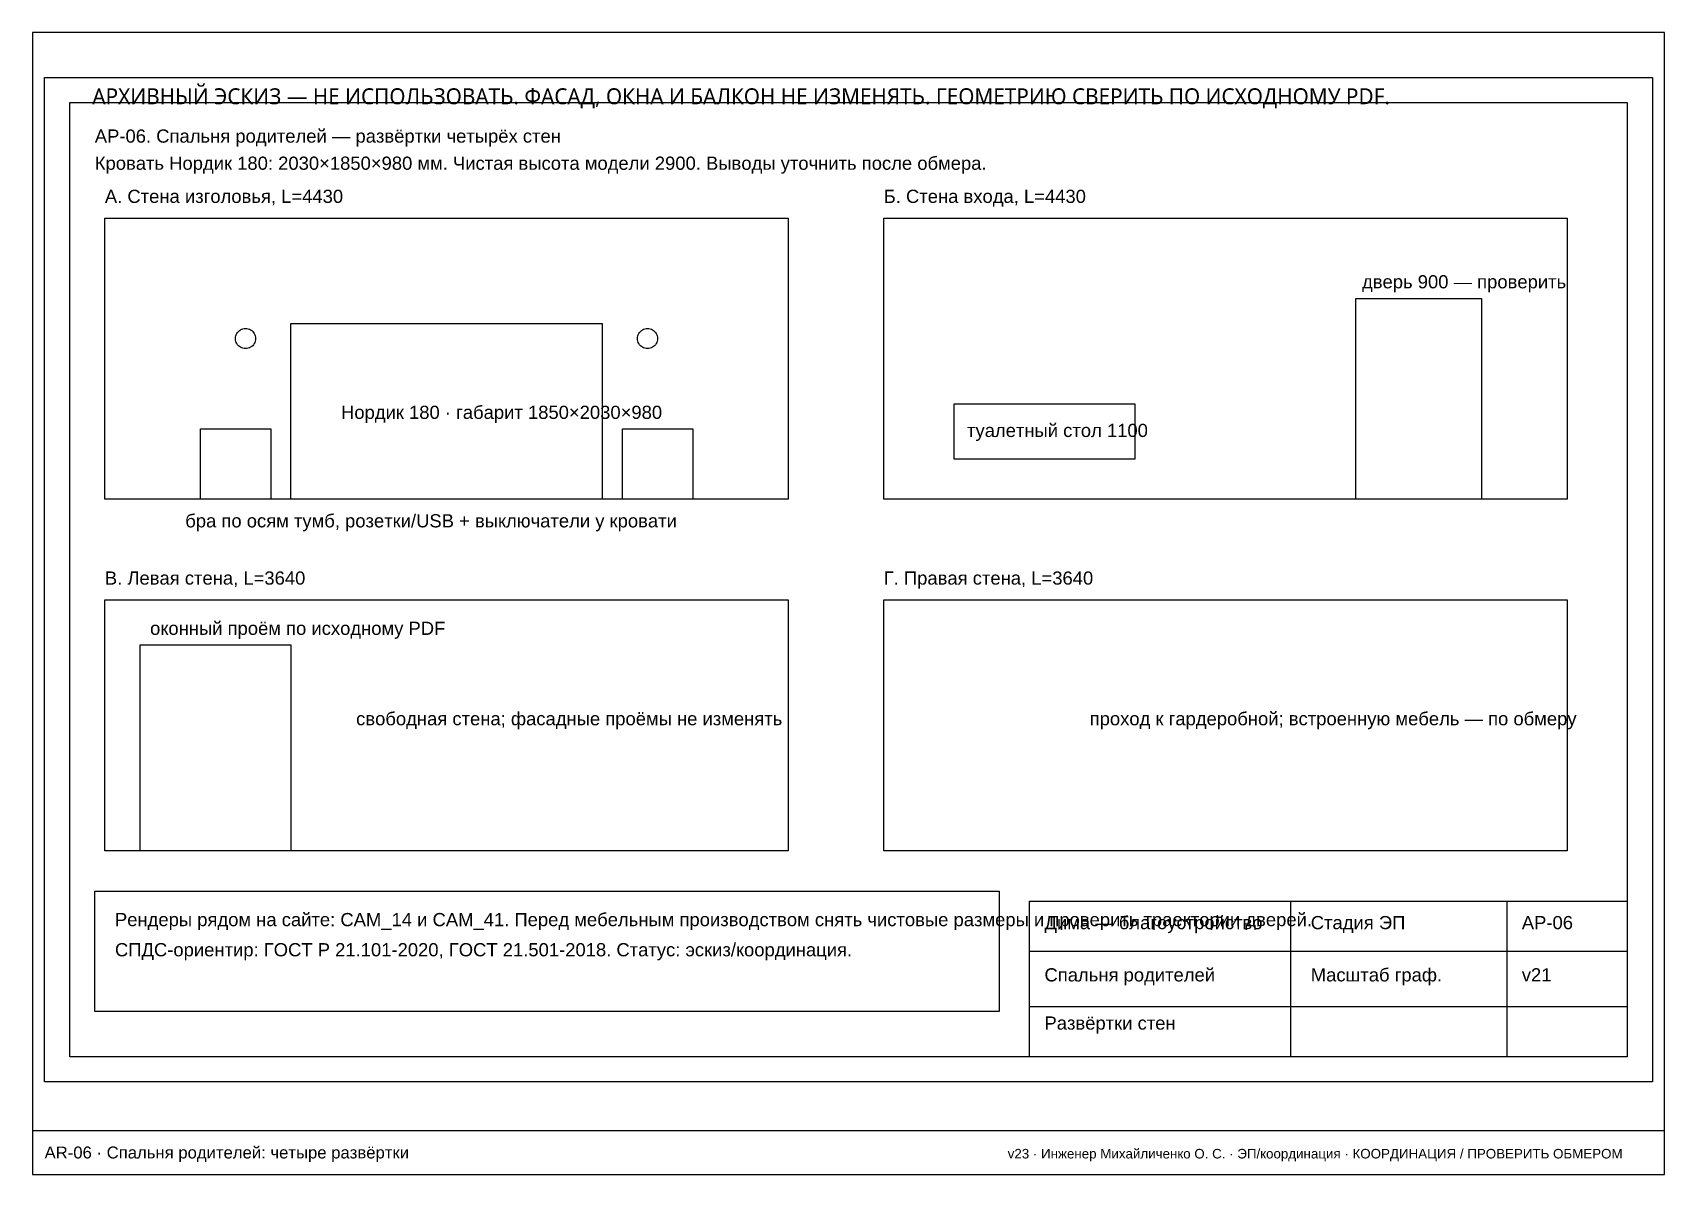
# Paper-space layout 'AR-06' of a CAD drawing. Header units: millimetres. Extents: x 5 to 415, y 5 to 292.
import ezdxf

# ---------------------------------------------------------------- set-up
doc = ezdxf.new("R2010")
doc.units = ezdxf.units.MM
for name, color, linetype in [('A-DIMS', 1, 'Continuous'), ('A-FRAME', 7, 'Continuous'), ('A-NOTES', 30, 'Continuous'), ('A-OBJECT', 8, 'Continuous'), ('A-TEXT', 7, 'Continuous'), ('A-WALL', 7, 'Continuous')]:
    doc.layers.add(name, color=color, linetype=linetype)
doc.styles.add('ARIAL', font='arial.ttf')
doc.styles.add('OpenSans', font='OpenSans-Regular.ttf')

psp = doc.layouts.new('AR-06')

# ---------------------------------------------------------------- linework, layer by layer
at = {"layer": 'A-FRAME'}
psp.add_line((5, 16), (415, 16), dxfattribs=at)
psp.add_lwpolyline([(5, 5), (415, 5), (415, 292), (5, 292)], close=True, dxfattribs=at)
at = {"layer": 'A-NOTES'}
psp.add_lwpolyline([(20.62, 76.22), (247.88, 76.22), (247.88, 45.92), (20.62, 45.92), (20.62, 76.22)], close=True, dxfattribs=at)
at = {"layer": 'A-OBJECT'}
for points in [[(8, 280.75), (412, 280.75), (412, 28.25), (8, 28.25), (8, 280.75)], [(23.15, 245.4), (194.85, 245.4), (194.85, 174.7), (23.15, 174.7), (23.15, 245.4)], [(218.84, 245.4), (390.54, 245.4), (390.54, 174.7), (218.84, 174.7), (218.84, 245.4)], [(337.51, 225.2), (369.07, 225.2), (369.07, 174.7), (337.51, 174.7), (337.51, 225.2)], [(61.02, 215.1), (61, 214.77), (60.94, 214.45), (60.83, 214.13), (60.69, 213.84), (60.5, 213.56), (60.29, 213.31), (60.04, 213.1), (59.76, 212.91), (59.47, 212.77), (59.15, 212.66), (58.83, 212.6), (58.5, 212.57), (58.17, 212.6), (57.85, 212.66), (57.53, 212.77), (57.24, 212.91), (56.96, 213.1), (56.71, 213.31), (56.5, 213.56), (56.31, 213.84), (56.17, 214.13), (56.06, 214.45), (56, 214.77), (55.98, 215.1), (56, 215.43), (56.06, 215.75), (56.17, 216.07), (56.31, 216.36), (56.5, 216.64), (56.71, 216.89), (56.96, 217.1), (57.24, 217.29), (57.53, 217.43), (57.85, 217.54), (58.17, 217.6), (58.5, 217.62), (58.83, 217.6), (59.15, 217.54), (59.47, 217.43), (59.76, 217.29), (60.04, 217.1), (60.29, 216.89), (60.5, 216.64), (60.69, 216.36), (60.83, 216.07), (60.94, 215.75), (61, 215.43), (61.02, 215.1), (61.02, 215.1)], [(69.86, 218.89), (148.14, 218.89), (148.14, 174.7), (69.86, 174.7), (69.86, 218.89)], [(162.03, 215.1), (162, 214.77), (161.94, 214.45), (161.83, 214.13), (161.69, 213.84), (161.5, 213.56), (161.29, 213.31), (161.04, 213.1), (160.76, 212.91), (160.47, 212.77), (160.15, 212.66), (159.83, 212.6), (159.5, 212.57), (159.17, 212.6), (158.85, 212.66), (158.53, 212.77), (158.24, 212.91), (157.96, 213.1), (157.71, 213.31), (157.5, 213.56), (157.31, 213.84), (157.17, 214.13), (157.06, 214.45), (157, 214.77), (156.97, 215.1), (157, 215.43), (157.06, 215.75), (157.17, 216.07), (157.31, 216.36), (157.5, 216.64), (157.71, 216.89), (157.96, 217.1), (158.24, 217.29), (158.53, 217.43), (158.85, 217.54), (159.17, 217.6), (159.5, 217.62), (159.83, 217.6), (160.15, 217.54), (160.47, 217.43), (160.76, 217.29), (161.04, 217.1), (161.29, 216.89), (161.5, 216.64), (161.69, 216.36), (161.83, 216.07), (161.94, 215.75), (162, 215.43), (162.03, 215.1), (162.03, 215.1)], [(236.51, 198.69), (281.96, 198.69), (281.96, 184.8), (236.51, 184.8), (236.51, 198.69)], [(47.14, 192.38), (64.81, 192.38), (64.81, 174.7), (47.14, 174.7), (47.14, 192.38)], [(153.19, 192.38), (170.86, 192.38), (170.86, 174.7), (153.19, 174.7), (153.19, 192.38)], [(23.15, 149.45), (194.85, 149.45), (194.85, 86.33), (23.15, 86.33), (23.15, 149.45)], [(218.84, 149.45), (390.54, 149.45), (390.54, 86.33), (218.84, 86.33), (218.84, 149.45)], [(31.99, 138.09), (69.86, 138.09), (69.86, 86.33), (31.99, 86.33), (31.99, 138.09)]]:
    psp.add_lwpolyline(points, close=True, dxfattribs=at)
at = {"layer": 'A-WALL'}
for points in [[(14.31, 274.44), (405.69, 274.44), (405.69, 34.56), (14.31, 34.56), (14.31, 274.44)], [(255.45, 73.7), (405.69, 73.7), (405.69, 34.56), (255.45, 34.56), (255.45, 73.7)]]:
    psp.add_lwpolyline(points, close=True, dxfattribs=at)
for points in [[(321.1, 73.7), (321.1, 34.56)], [(375.39, 73.7), (375.39, 34.56)], [(255.45, 61.08), (405.69, 61.08)], [(255.45, 47.19), (405.69, 47.19)]]:
    psp.add_lwpolyline(points, dxfattribs=at)

# ---------------------------------------------------------------- texts
at = {"color": 1, "insert": (20, 278), "char_height": 4, "width": 370, "attachment_point": 1, "style": 'OpenSans'}
psp.add_mtext('АРХИВНЫЙ ЭСКИЗ — НЕ ИСПОЛЬЗОВАТЬ. ФАСАД, ОКНА И БАЛКОН НЕ ИЗМЕНЯТЬ. ГЕОМЕТРИЮ СВЕРИТЬ ПО ИСХОДНОМУ PDF.', dxfattribs=at)
at = {"layer": 'A-DIMS', "style": 'ARIAL'}
psp.add_text('v23 · Инженер Михайличенко О. С. · ЭП/координация · КООРДИНАЦИЯ / ПРОВЕРИТЬ ОБМЕРОМ', height=2.4, dxfattribs=at).set_placement((250, 9))
at = {"layer": 'A-TEXT', "style": 'ARIAL'}
for s, height, p in [('АР-06. Спальня родителей — развёртки четырёх стен', 3.3128, (20.62, 264.34)), ('Кровать Нордик 180: 2030×1850×980 мм. Чистая высота модели 2900. Выводы уточнить после обмера.', 3.3128, (20.62, 257.52)), ('А. Стена изголовья, L=4430', 3.3128, (23.15, 249.19)), ('Б. Стена входа, L=4430', 3.3128, (218.84, 249.19)), ('дверь 900 — проверить', 3.3128, (339.03, 227.72)), ('Нордик 180 · габарит 1850×2030×980', 3.3128, (82.49, 194.9)), ('туалетный стол 1100', 3.3128, (239.79, 190.35)), ('бра по осям тумб, розетки/USB + выключатели у кровати', 3.3128, (43.35, 167.63)), ('В. Левая стена, L=3640', 3.3128, (23.15, 153.24)), ('Г. Правая стена, L=3640', 3.3128, (218.84, 153.24)), ('оконный проём по исходному PDF', 3.3128, (34.51, 140.61)), ('свободная стена; фасадные проёмы не изменять', 3.3128, (86.28, 117.89)), ('проход к гардеробной; встроенную мебель — по обмеру', 3.3128, (270.6, 117.89)), ('Рендеры рядом на сайте: CAM_14 и CAM_41. Перед мебельным производством снять чистовые размеры и проверить траектории дверей.', 3.3128, (25.68, 67.39)), ('Дима — благоустройство', 3.3128, (259.24, 66.63)), ('Стадия ЭП', 3.313, (326.15, 66.63)), ('АР-06', 3.313, (379.18, 66.63)), ('СПДС-ориентир: ГОСТ Р 21.101-2020, ГОСТ 21.501-2018. Статус: эскиз/координация.', 3.3128, (25.68, 59.81)), ('Спальня родителей', 3.3128, (259.24, 53.5)), ('Масштаб граф.', 3.3128, (326.15, 53.5)), ('v21', 3.313, (379.18, 53.5)), ('Развёртки стен', 3.3128, (259.24, 41.38)), ('AR-06 · Спальня родителей: четыре развёртки', 3, (8, 9))]:
    psp.add_text(s, height=height, dxfattribs=at).set_placement(p)

doc.saveas('drawing.dxf')
